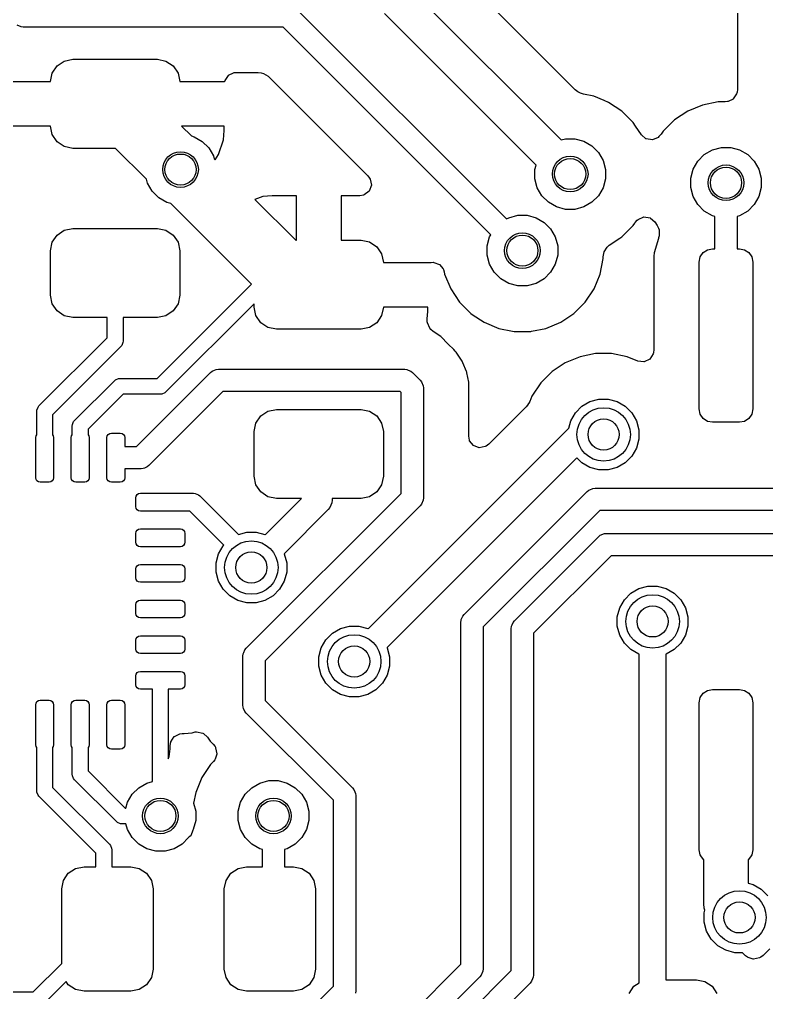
# Model space of a CAD drawing. Header units: inches. Extents: x -2.18 to 1.8, y 0.44 to 2.81.
# Drawn here: x 0.0577 to 0.3879, y 0.8469 to 1.2772 of the extents above; entities that cross this region are included whole.
import ezdxf

# ---------------------------------------------------------------- set-up
doc = ezdxf.new("R2010")
doc.units = ezdxf.units.IN
doc.header["$MEASUREMENT"] = 0
doc.layers.add('BLACK', color=250, linetype='CONTINUOUS')

msp = doc.modelspace()

# ---------------------------------------------------------------- linework, layer by layer
at = {"layer": 'BLACK', "linetype": 'CONTINUOUS'}
for p, q in [((0.30335, 1.2461), (0.25447, 1.29498)), ((0.37506, 1.29223), (0.37506, 1.24635)), ((0.23252, 1.28862), (0.29718, 1.22396)), ((0.17974, 1.28222), (0.27298, 1.18898)), ((0.28604, 1.21282), (0.21908, 1.27979)), ((0.05842, 1.27391), (0.05665, 1.27465)), ((0.05938, 1.27382), (0.05842, 1.27391)), ((0.05842, 1.27391), (0.05842, 1.27391)), ((0.17422, 1.27382), (0.05938, 1.27382)), ((0.26602, 1.18202), (0.17422, 1.27382)), ((0.07221, 1.25351), (0.07434, 1.2567)), ((0.07434, 1.2567), (0.07753, 1.25884)), ((0.07753, 1.25884), (0.0813, 1.25959)), ((0.0813, 1.25959), (0.1187, 1.25959)), ((0.1187, 1.25959), (0.12247, 1.25884)), ((0.12247, 1.25884), (0.12566, 1.2567)), ((0.12566, 1.2567), (0.12779, 1.25351)), ((0.07146, 1.24974), (0.07221, 1.25351)), ((0.12779, 1.25351), (0.12854, 1.24974)), ((0.1486, 1.25018), (0.15009, 1.25249)), ((0.15009, 1.25249), (0.15014, 1.25254)), ((0.15014, 1.25254), (0.1523, 1.25362)), ((0.1523, 1.25362), (0.1526, 1.25369)), ((0.1526, 1.25369), (0.15364, 1.2538)), ((0.15364, 1.2538), (0.1632, 1.2538)), ((0.1632, 1.2538), (0.16458, 1.2536)), ((0.16458, 1.2536), (0.16557, 1.25331)), ((0.16557, 1.25331), (0.16765, 1.25208)), ((0.05177, 1.24974), (0.07146, 1.24974)), ((0.12854, 1.24974), (0.14823, 1.24974)), ((0.14823, 1.24974), (0.14857, 1.25009)), ((0.14823, 1.24974), (0.14823, 1.24974)), ((0.14857, 1.25009), (0.1486, 1.25018)), ((0.16765, 1.25208), (0.21163, 1.2081)), ((0.30453, 1.24523), (0.30335, 1.2461)), ((0.30569, 1.24462), (0.30453, 1.24523)), ((0.307, 1.24416), (0.30569, 1.24462)), ((0.31157, 1.24325), (0.307, 1.24416)), ((0.37469, 1.24439), (0.3732, 1.24207)), ((0.37482, 1.24484), (0.37469, 1.24439)), ((0.37486, 1.24498), (0.37482, 1.24484)), ((0.37506, 1.24635), (0.37486, 1.24498)), ((0.31613, 1.24136), (0.31157, 1.24325)), ((0.31157, 1.24325), (0.31157, 1.24325)), ((0.31157, 1.24325), (0.31157, 1.24325)), ((0.31157, 1.24325), (0.31157, 1.24325)), ((0.31808, 1.24056), (0.31613, 1.24136)), ((0.31808, 1.24055), (0.31808, 1.24056)), ((0.31808, 1.24056), (0.31808, 1.24056)), ((0.32394, 1.23664), (0.31808, 1.24055)), ((0.35957, 1.23939), (0.35306, 1.2367)), ((0.36648, 1.24077), (0.35957, 1.23939)), ((0.35957, 1.23939), (0.35957, 1.23939)), ((0.36965, 1.24077), (0.36648, 1.24077)), ((0.37069, 1.24088), (0.36965, 1.24077)), ((0.37099, 1.24094), (0.37069, 1.24088)), ((0.37315, 1.24203), (0.37099, 1.24094)), ((0.3732, 1.24207), (0.37315, 1.24203)), ((0.32892, 1.23166), (0.32394, 1.23664)), ((0.35306, 1.2367), (0.3472, 1.23278)), ((0.35306, 1.2367), (0.35306, 1.2367)), ((0.35306, 1.2367), (0.35306, 1.2367)), ((0.32997, 1.2301), (0.32892, 1.23166)), ((0.32892, 1.23166), (0.32892, 1.23166)), ((0.32892, 1.23166), (0.32892, 1.23166)), ((0.3472, 1.23278), (0.34222, 1.2278)), ((0.07146, 1.23006), (0.05177, 1.23006)), ((0.07221, 1.22629), (0.07146, 1.23006)), ((0.14823, 1.23006), (0.12933, 1.23006)), ((0.12933, 1.23006), (0.13368, 1.22571)), ((0.14782, 1.22405), (0.14823, 1.22809)), ((0.14823, 1.22809), (0.14823, 1.23006)), ((0.14823, 1.22809), (0.14823, 1.22809)), ((0.33259, 1.22618), (0.32997, 1.2301)), ((0.34131, 1.22644), (0.34038, 1.22541)), ((0.34222, 1.2278), (0.34131, 1.22644)), ((0.34222, 1.2278), (0.34222, 1.2278)), ((0.34222, 1.2278), (0.34222, 1.2278)), ((0.07434, 1.2231), (0.07221, 1.22629)), ((0.07753, 1.22097), (0.07434, 1.2231)), ((0.13368, 1.22571), (0.13492, 1.22538)), ((0.13492, 1.22538), (0.13848, 1.22332)), ((0.13848, 1.22332), (0.14139, 1.22041)), ((0.14564, 1.2175), (0.14782, 1.22405)), ((0.14782, 1.22405), (0.14782, 1.22405)), ((0.29718, 1.22396), (0.29909, 1.22447)), ((0.29909, 1.22447), (0.3032, 1.22447)), ((0.3032, 1.22447), (0.30717, 1.22341)), ((0.30717, 1.22341), (0.31073, 1.22135)), ((0.33454, 1.22449), (0.33259, 1.22618)), ((0.33472, 1.2244), (0.33454, 1.22449)), ((0.33744, 1.22396), (0.33472, 1.2244)), ((0.33472, 1.2244), (0.33472, 1.2244)), ((0.33996, 1.22506), (0.33744, 1.22396)), ((0.34038, 1.22541), (0.33996, 1.22506)), ((0.0813, 1.22022), (0.07753, 1.22097)), ((0.1002, 1.22022), (0.0813, 1.22022)), ((0.11389, 1.20653), (0.1002, 1.22022)), ((0.14139, 1.22041), (0.14345, 1.21685)), ((0.31073, 1.22135), (0.31364, 1.21845)), ((0.31364, 1.21845), (0.31569, 1.21488)), ((0.36041, 1.21749), (0.36397, 1.21955)), ((0.36397, 1.21955), (0.36794, 1.22061)), ((0.36794, 1.22061), (0.37206, 1.22061)), ((0.37206, 1.22061), (0.37603, 1.21955)), ((0.37603, 1.21955), (0.37959, 1.21749)), ((0.14345, 1.21685), (0.14378, 1.21561)), ((0.14378, 1.21561), (0.14421, 1.21518)), ((0.14421, 1.21518), (0.14564, 1.2175)), ((0.14564, 1.2175), (0.14564, 1.2175)), ((0.31569, 1.21488), (0.31676, 1.21091)), ((0.35545, 1.21103), (0.35751, 1.21459)), ((0.35751, 1.21459), (0.36041, 1.21749)), ((0.37959, 1.21749), (0.38249, 1.21459)), ((0.38249, 1.21459), (0.38455, 1.21103)), ((0.28553, 1.21091), (0.28604, 1.21282)), ((0.28553, 1.2068), (0.28553, 1.21091)), ((0.31676, 1.21091), (0.31676, 1.2068)), ((0.35439, 1.20706), (0.35545, 1.21103)), ((0.38455, 1.21103), (0.38561, 1.20706)), ((0.11435, 1.2048), (0.11389, 1.20653)), ((0.21163, 1.2081), (0.21246, 1.20699)), ((0.21246, 1.20699), (0.21267, 1.2066)), ((0.21267, 1.2066), (0.21326, 1.20391)), ((0.28659, 1.20283), (0.28553, 1.2068)), ((0.31676, 1.2068), (0.31569, 1.20283)), ((0.35439, 1.20294), (0.35439, 1.20706)), ((0.38561, 1.20706), (0.38561, 1.20294)), ((0.1164, 1.20124), (0.11435, 1.2048)), ((0.11931, 1.19833), (0.1164, 1.20124)), ((0.2123, 1.20133), (0.21009, 1.19968)), ((0.21326, 1.20391), (0.2123, 1.20133)), ((0.28865, 1.19927), (0.28659, 1.20283)), ((0.31569, 1.20283), (0.31364, 1.19927)), ((0.35545, 1.19897), (0.35439, 1.20294)), ((0.38561, 1.20294), (0.38455, 1.19897)), ((0.12287, 1.19628), (0.11931, 1.19833)), ((0.16529, 1.19886), (0.16171, 1.19767)), ((0.16171, 1.19767), (0.1798, 1.17959)), ((0.16933, 1.19927), (0.16529, 1.19886)), ((0.16529, 1.19886), (0.16529, 1.19886)), ((0.18016, 1.19927), (0.16933, 1.19927)), ((0.16933, 1.19927), (0.16933, 1.19927)), ((0.16933, 1.19927), (0.16933, 1.19927)), ((0.18016, 1.17959), (0.18016, 1.19927)), ((0.2081, 1.19927), (0.19984, 1.19927)), ((0.19984, 1.19927), (0.19984, 1.17959)), ((0.20981, 1.19958), (0.2081, 1.19927)), ((0.21009, 1.19968), (0.20981, 1.19958)), ((0.21009, 1.19968), (0.21009, 1.19968)), ((0.29155, 1.19636), (0.28865, 1.19927)), ((0.29512, 1.19431), (0.29155, 1.19636)), ((0.31073, 1.19636), (0.30717, 1.19431)), ((0.31364, 1.19927), (0.31073, 1.19636)), ((0.35751, 1.19541), (0.35545, 1.19897)), ((0.38455, 1.19897), (0.38249, 1.19541)), ((0.1246, 1.19581), (0.12287, 1.19628)), ((0.16023, 1.16018), (0.1246, 1.19581)), ((0.29909, 1.19324), (0.29512, 1.19431)), ((0.3032, 1.19324), (0.29909, 1.19324)), ((0.30717, 1.19431), (0.3032, 1.19324)), ((0.36041, 1.19251), (0.35751, 1.19541)), ((0.36397, 1.19045), (0.36041, 1.19251)), ((0.37959, 1.19251), (0.37603, 1.19045)), ((0.38249, 1.19541), (0.37959, 1.19251)), ((0.27298, 1.18898), (0.27397, 1.18955)), ((0.27397, 1.18955), (0.27794, 1.19061)), ((0.27794, 1.19061), (0.28206, 1.19061)), ((0.28206, 1.19061), (0.28603, 1.18955)), ((0.28603, 1.18955), (0.28959, 1.18749)), ((0.32983, 1.18742), (0.33076, 1.18845)), ((0.33076, 1.18845), (0.33118, 1.1888)), ((0.33118, 1.1888), (0.3337, 1.1899)), ((0.3337, 1.1899), (0.33642, 1.18946)), ((0.33642, 1.18946), (0.3366, 1.18937)), ((0.3366, 1.18937), (0.33856, 1.18768)), ((0.33856, 1.18768), (0.3396, 1.18612)), ((0.36508, 1.19015), (0.36397, 1.19045)), ((0.36508, 1.17583), (0.36508, 1.19015)), ((0.37603, 1.19045), (0.37492, 1.19015)), ((0.37492, 1.19015), (0.37492, 1.17583)), ((0.07434, 1.1819), (0.07753, 1.18403)), ((0.07753, 1.18403), (0.0813, 1.18478)), ((0.0813, 1.18478), (0.1187, 1.18478)), ((0.1187, 1.18478), (0.12247, 1.18403)), ((0.12247, 1.18403), (0.12566, 1.1819)), ((0.28959, 1.18749), (0.29249, 1.18459)), ((0.29249, 1.18459), (0.29455, 1.18103)), ((0.32394, 1.18108), (0.32892, 1.18606)), ((0.32892, 1.18606), (0.32968, 1.18718)), ((0.32968, 1.18718), (0.32983, 1.18742)), ((0.3396, 1.18612), (0.3402, 1.18486)), ((0.3402, 1.18486), (0.34039, 1.18425)), ((0.34039, 1.18425), (0.34045, 1.18155)), ((0.07221, 1.17871), (0.07434, 1.1819)), ((0.12566, 1.1819), (0.12779, 1.17871)), ((0.1798, 1.17959), (0.18016, 1.17959)), ((0.19984, 1.17959), (0.2087, 1.17959)), ((0.2087, 1.17959), (0.21247, 1.17884)), ((0.26439, 1.17706), (0.26545, 1.18103)), ((0.26545, 1.18103), (0.26602, 1.18202)), ((0.29455, 1.18103), (0.29561, 1.17706)), ((0.31836, 1.17734), (0.32311, 1.18052)), ((0.32311, 1.18052), (0.32394, 1.18108)), ((0.34015, 1.18042), (0.33828, 1.17401)), ((0.34021, 1.18062), (0.34015, 1.18042)), ((0.34045, 1.18155), (0.34021, 1.18062)), ((0.07146, 1.17494), (0.07221, 1.17871)), ((0.07146, 1.15526), (0.07146, 1.17494)), ((0.12779, 1.17871), (0.12854, 1.17494)), ((0.12854, 1.17494), (0.12854, 1.15526)), ((0.21247, 1.17884), (0.21566, 1.1767)), ((0.21566, 1.1767), (0.21779, 1.17351)), ((0.26439, 1.17294), (0.26439, 1.17706)), ((0.29561, 1.17706), (0.29561, 1.17294)), ((0.3162, 1.17447), (0.3174, 1.17652)), ((0.3174, 1.17652), (0.31759, 1.17671)), ((0.31759, 1.17671), (0.31836, 1.17734)), ((0.35992, 1.1741), (0.36183, 1.17538)), ((0.36183, 1.17538), (0.36409, 1.17583)), ((0.36409, 1.17583), (0.36508, 1.17583)), ((0.37492, 1.17583), (0.37591, 1.17583)), ((0.37591, 1.17583), (0.37817, 1.17538)), ((0.37817, 1.17538), (0.38008, 1.1741)), ((0.21779, 1.17351), (0.21854, 1.16974)), ((0.26545, 1.16897), (0.26439, 1.17294)), ((0.29561, 1.17294), (0.29455, 1.16897)), ((0.31439, 1.16457), (0.31577, 1.17148)), ((0.31577, 1.1723), (0.31597, 1.17368)), ((0.31577, 1.17148), (0.31577, 1.1723)), ((0.31597, 1.17368), (0.3162, 1.17447)), ((0.33828, 1.17401), (0.33817, 1.17254)), ((0.33817, 1.17254), (0.33817, 1.1312)), ((0.33828, 1.17401), (0.33828, 1.17401)), ((0.33828, 1.17401), (0.33828, 1.17401)), ((0.35819, 1.16992), (0.35864, 1.17218)), ((0.35864, 1.17218), (0.35992, 1.1741)), ((0.38008, 1.1741), (0.38136, 1.17218)), ((0.38136, 1.17218), (0.38181, 1.16992)), ((0.21854, 1.16974), (0.23919, 1.16974)), ((0.23919, 1.16974), (0.23962, 1.16974)), ((0.23962, 1.16974), (0.24052, 1.16982)), ((0.24052, 1.16982), (0.24079, 1.16981)), ((0.24079, 1.16981), (0.24337, 1.16884)), ((0.24337, 1.16884), (0.24337, 1.16884)), ((0.24337, 1.16884), (0.24341, 1.16882)), ((0.24341, 1.16882), (0.24494, 1.1669)), ((0.24494, 1.1669), (0.24508, 1.16658)), ((0.24508, 1.16658), (0.24541, 1.16555)), ((0.26751, 1.16541), (0.26545, 1.16897)), ((0.29455, 1.16897), (0.29249, 1.16541)), ((0.35819, 1.10496), (0.35819, 1.16992)), ((0.38181, 1.16992), (0.38181, 1.10496)), ((0.24541, 1.16555), (0.24561, 1.16457)), ((0.24561, 1.16457), (0.24561, 1.16457)), ((0.24561, 1.16457), (0.2483, 1.15806)), ((0.27041, 1.16251), (0.26751, 1.16541)), ((0.27397, 1.16045), (0.27041, 1.16251)), ((0.28959, 1.16251), (0.28603, 1.16045)), ((0.29249, 1.16541), (0.28959, 1.16251)), ((0.3117, 1.15806), (0.31439, 1.16457)), ((0.11855, 1.1185), (0.16023, 1.16018)), ((0.2483, 1.15806), (0.2483, 1.15806)), ((0.2483, 1.15806), (0.2483, 1.15806)), ((0.2483, 1.15806), (0.25222, 1.1522)), ((0.27794, 1.15939), (0.27397, 1.16045)), ((0.28206, 1.15939), (0.27794, 1.15939)), ((0.28603, 1.16045), (0.28206, 1.15939)), ((0.30778, 1.1522), (0.3117, 1.15806)), ((0.07221, 1.15149), (0.07146, 1.15526)), ((0.12854, 1.15526), (0.12779, 1.15149)), ((0.07434, 1.1483), (0.07221, 1.15149)), ((0.16146, 1.15151), (0.12247, 1.11253)), ((0.12779, 1.15149), (0.12566, 1.1483)), ((0.16146, 1.15006), (0.16146, 1.15151)), ((0.16221, 1.14629), (0.16146, 1.15006)), ((0.21854, 1.15006), (0.21779, 1.14629)), ((0.23823, 1.15006), (0.21854, 1.15006)), ((0.23823, 1.14809), (0.23823, 1.15006)), ((0.25222, 1.1522), (0.2572, 1.14722)), ((0.3028, 1.14722), (0.30778, 1.1522)), ((0.07753, 1.14616), (0.07434, 1.1483)), ((0.0813, 1.14541), (0.07753, 1.14616)), ((0.0965, 1.14541), (0.0813, 1.14541)), ((0.0965, 1.13645), (0.0965, 1.14541)), ((0.1187, 1.14541), (0.1035, 1.14541)), ((0.1035, 1.14541), (0.1035, 1.135)), ((0.12247, 1.14616), (0.1187, 1.14541)), ((0.12566, 1.1483), (0.12247, 1.14616)), ((0.16434, 1.1431), (0.16221, 1.14629)), ((0.21779, 1.14629), (0.21566, 1.1431)), ((0.23789, 1.14477), (0.2379, 1.1449)), ((0.23792, 1.14352), (0.23789, 1.14477)), ((0.2379, 1.1449), (0.23823, 1.14809)), ((0.23823, 1.14809), (0.23823, 1.14809)), ((0.2572, 1.14722), (0.2572, 1.14722)), ((0.2572, 1.14722), (0.2572, 1.14722)), ((0.2572, 1.14722), (0.2578, 1.14681)), ((0.2578, 1.14681), (0.26306, 1.1433)), ((0.29694, 1.1433), (0.3028, 1.14722)), ((0.16753, 1.14097), (0.16434, 1.1431)), ((0.1713, 1.14022), (0.16753, 1.14097)), ((0.21247, 1.14097), (0.2087, 1.14022)), ((0.21566, 1.1431), (0.21247, 1.14097)), ((0.238, 1.14304), (0.23792, 1.14352)), ((0.23907, 1.14066), (0.238, 1.14304)), ((0.23952, 1.14012), (0.23907, 1.14066)), ((0.26306, 1.1433), (0.26306, 1.1433)), ((0.26306, 1.1433), (0.26306, 1.1433)), ((0.26306, 1.1433), (0.26957, 1.14061)), ((0.26957, 1.14061), (0.27567, 1.13939)), ((0.28399, 1.13933), (0.29043, 1.14061)), ((0.29043, 1.14061), (0.29694, 1.1433)), ((0.06634, 1.10629), (0.0965, 1.13645)), ((0.2087, 1.14022), (0.1713, 1.14022)), ((0.24055, 1.1392), (0.23952, 1.14012)), ((0.24391, 1.13695), (0.24055, 1.1392)), ((0.24724, 1.13362), (0.24391, 1.13695)), ((0.24391, 1.13695), (0.24391, 1.13695)), ((0.24391, 1.13695), (0.24391, 1.13695)), ((0.27567, 1.13939), (0.27567, 1.13939)), ((0.27567, 1.13939), (0.27636, 1.13926)), ((0.27636, 1.13926), (0.27645, 1.13924)), ((0.27645, 1.13924), (0.27648, 1.13923)), ((0.27648, 1.13923), (0.28352, 1.13923)), ((0.28352, 1.13923), (0.28369, 1.13923)), ((0.28369, 1.13923), (0.28399, 1.13933)), ((0.10247, 1.13253), (0.07232, 1.10237)), ((0.10291, 1.13306), (0.10247, 1.13253)), ((0.10343, 1.13432), (0.10291, 1.13306)), ((0.1035, 1.135), (0.10343, 1.13432)), ((0.24964, 1.13122), (0.24724, 1.13362)), ((0.25031, 1.13055), (0.24964, 1.13122)), ((0.25071, 1.13015), (0.25031, 1.13055)), ((0.25344, 1.12607), (0.25071, 1.13015)), ((0.30547, 1.12809), (0.29896, 1.1254)), ((0.31238, 1.12947), (0.30547, 1.12809)), ((0.30547, 1.12809), (0.30547, 1.12809)), ((0.31943, 1.12947), (0.31238, 1.12947)), ((0.31238, 1.12947), (0.31238, 1.12947)), ((0.31238, 1.12947), (0.31238, 1.12947)), ((0.32634, 1.12809), (0.31943, 1.12947)), ((0.31943, 1.12947), (0.31943, 1.12947)), ((0.31943, 1.12947), (0.31943, 1.12947)), ((0.33106, 1.12614), (0.32634, 1.12809)), ((0.32634, 1.12809), (0.32634, 1.12809)), ((0.33782, 1.1293), (0.33633, 1.12699)), ((0.33797, 1.12983), (0.33782, 1.1293)), ((0.33817, 1.1312), (0.33797, 1.12983)), ((0.25372, 1.1254), (0.25344, 1.12607)), ((0.25344, 1.12607), (0.25344, 1.12607)), ((0.25532, 1.12153), (0.25372, 1.1254)), ((0.25372, 1.1254), (0.25372, 1.1254)), ((0.29896, 1.1254), (0.2931, 1.12148)), ((0.29896, 1.1254), (0.29896, 1.1254)), ((0.29896, 1.1254), (0.29896, 1.1254)), ((0.33362, 1.12582), (0.33106, 1.12614)), ((0.33383, 1.12585), (0.33362, 1.12582)), ((0.33633, 1.12699), (0.33383, 1.12585)), ((0.33383, 1.12585), (0.33383, 1.12585)), ((0.10943, 1.08835), (0.14214, 1.12106)), ((0.14214, 1.12106), (0.14289, 1.12167)), ((0.14289, 1.12167), (0.14393, 1.1221)), ((0.14289, 1.12167), (0.14289, 1.12167)), ((0.14393, 1.1221), (0.14466, 1.12241)), ((0.14466, 1.12241), (0.14562, 1.1225)), ((0.14466, 1.12241), (0.14466, 1.12241)), ((0.14562, 1.1225), (0.22801, 1.1225)), ((0.22801, 1.1225), (0.22897, 1.12241)), ((0.22897, 1.12241), (0.22897, 1.12241)), ((0.22897, 1.12241), (0.22949, 1.12219)), ((0.22949, 1.12219), (0.23075, 1.12167)), ((0.23075, 1.12167), (0.23075, 1.12167)), ((0.23075, 1.12167), (0.23149, 1.12106)), ((0.23149, 1.12106), (0.23482, 1.11773)), ((0.25538, 1.12124), (0.25532, 1.12153)), ((0.25543, 1.12097), (0.25538, 1.12124)), ((0.25626, 1.11683), (0.25543, 1.12097)), ((0.25543, 1.12097), (0.25543, 1.12097)), ((0.2931, 1.12148), (0.28812, 1.1165)), ((0.08209, 1.0999), (0.09966, 1.11747)), ((0.09966, 1.11747), (0.10019, 1.11791)), ((0.10019, 1.11791), (0.10146, 1.11843)), ((0.10146, 1.11843), (0.10214, 1.1185)), ((0.10214, 1.1185), (0.11855, 1.1185)), ((0.23482, 1.11773), (0.23543, 1.11699)), ((0.23543, 1.11699), (0.23543, 1.11699)), ((0.23543, 1.11699), (0.23617, 1.11521)), ((0.23617, 1.11521), (0.23626, 1.11425)), ((0.25628, 1.11674), (0.25626, 1.11683)), ((0.25628, 1.11671), (0.25628, 1.11674)), ((0.25628, 1.09293), (0.25628, 1.11671)), ((0.28812, 1.1165), (0.28421, 1.11064)), ((0.10359, 1.1115), (0.08807, 1.09598)), ((0.12, 1.1115), (0.10359, 1.1115)), ((0.14766, 1.11266), (0.11495, 1.07995)), ((0.12068, 1.11157), (0.12, 1.1115)), ((0.12194, 1.11209), (0.12068, 1.11157)), ((0.12247, 1.11253), (0.12194, 1.11209)), ((0.22597, 1.11266), (0.14766, 1.11266)), ((0.22642, 1.11221), (0.22597, 1.11266)), ((0.22642, 1.06764), (0.22642, 1.11221)), ((0.23626, 1.11425), (0.23626, 1.06561)), ((0.28421, 1.11064), (0.28368, 1.10938)), ((0.28421, 1.11064), (0.28421, 1.11064)), ((0.28421, 1.11064), (0.28421, 1.11064)), ((0.06591, 1.10576), (0.06634, 1.10629)), ((0.28167, 1.10598), (0.26511, 1.08941)), ((0.28228, 1.10671), (0.28167, 1.10598)), ((0.28273, 1.10738), (0.28228, 1.10671)), ((0.2828, 1.1075), (0.28273, 1.10738)), ((0.28326, 1.10834), (0.2828, 1.1075)), ((0.28368, 1.10938), (0.28326, 1.10834)), ((0.30341, 1.10329), (0.30632, 1.10619)), ((0.30632, 1.10619), (0.30988, 1.10825)), ((0.30988, 1.10825), (0.31385, 1.10931)), ((0.31385, 1.10931), (0.31796, 1.10931)), ((0.31796, 1.10931), (0.32193, 1.10825)), ((0.32193, 1.10825), (0.32549, 1.10619)), ((0.32549, 1.10619), (0.3284, 1.10329)), ((0.06532, 1.10382), (0.06539, 1.1045)), ((0.06532, 1.09347), (0.06532, 1.10382)), ((0.06539, 1.1045), (0.06591, 1.10576)), ((0.07232, 1.10237), (0.07232, 1.09347)), ((0.16221, 1.09871), (0.16434, 1.1019)), ((0.16434, 1.1019), (0.16753, 1.10403)), ((0.16753, 1.10403), (0.1713, 1.10478)), ((0.1713, 1.10478), (0.2087, 1.10478)), ((0.2087, 1.10478), (0.21247, 1.10403)), ((0.21247, 1.10403), (0.21566, 1.1019)), ((0.21566, 1.1019), (0.21779, 1.09871)), ((0.30136, 1.09973), (0.30341, 1.10329)), ((0.3284, 1.10329), (0.33045, 1.09973)), ((0.35864, 1.1027), (0.35819, 1.10496)), ((0.35992, 1.10078), (0.35864, 1.1027)), ((0.38136, 1.1027), (0.38008, 1.10078)), ((0.38181, 1.10496), (0.38136, 1.1027)), ((0.08107, 1.09743), (0.08113, 1.09811)), ((0.08107, 1.09347), (0.08107, 1.09743)), ((0.08113, 1.09811), (0.08166, 1.09937)), ((0.08166, 1.09937), (0.08209, 1.0999)), ((0.16146, 1.09494), (0.16221, 1.09871)), ((0.21779, 1.09871), (0.21854, 1.09494)), ((0.30048, 1.09647), (0.30136, 1.09973)), ((0.33045, 1.09973), (0.33152, 1.09576)), ((0.36183, 1.0995), (0.35992, 1.10078)), ((0.36409, 1.09906), (0.36183, 1.0995)), ((0.37591, 1.09906), (0.36409, 1.09906)), ((0.37817, 1.0995), (0.37591, 1.09906)), ((0.38008, 1.10078), (0.37817, 1.0995)), ((0.06488, 1.09228), (0.06503, 1.09304)), ((0.06503, 1.09304), (0.06532, 1.09347)), ((0.07232, 1.09347), (0.07261, 1.09304)), ((0.07261, 1.09304), (0.07276, 1.09228)), ((0.08063, 1.09228), (0.08078, 1.09304)), ((0.08078, 1.09304), (0.08107, 1.09347)), ((0.08807, 1.09598), (0.08807, 1.09347)), ((0.08807, 1.09347), (0.08835, 1.09304)), ((0.08835, 1.09304), (0.0885, 1.09228)), ((0.09638, 1.09228), (0.09653, 1.09304)), ((0.09653, 1.09304), (0.09695, 1.09368)), ((0.09695, 1.09368), (0.09759, 1.0941)), ((0.09759, 1.0941), (0.09835, 1.09425)), ((0.09835, 1.09425), (0.10228, 1.09425)), ((0.10228, 1.09425), (0.10304, 1.0941)), ((0.10304, 1.0941), (0.10368, 1.09368)), ((0.10368, 1.09368), (0.1041, 1.09304)), ((0.1041, 1.09304), (0.10425, 1.09228)), ((0.16146, 1.07526), (0.16146, 1.09494)), ((0.2118, 1.00779), (0.30048, 1.09647)), ((0.21854, 1.09494), (0.21854, 1.07526)), ((0.33152, 1.09576), (0.33152, 1.09165)), ((0.06488, 1.07457), (0.06488, 1.09228)), ((0.07276, 1.09228), (0.07276, 1.07457)), ((0.08063, 1.07457), (0.08063, 1.09228)), ((0.0885, 1.09228), (0.0885, 1.07457)), ((0.09638, 1.07457), (0.09638, 1.09228)), ((0.10425, 1.09228), (0.10425, 1.08835)), ((0.25659, 1.09123), (0.25628, 1.09293)), ((0.25669, 1.09094), (0.25659, 1.09123)), ((0.25834, 1.08874), (0.25669, 1.09094)), ((0.25669, 1.09094), (0.25669, 1.09094)), ((0.26092, 1.08778), (0.25834, 1.08874)), ((0.26511, 1.08941), (0.264, 1.08858)), ((0.33152, 1.09165), (0.33045, 1.08767)), ((0.10425, 1.08835), (0.10943, 1.08835)), ((0.26361, 1.08837), (0.26092, 1.08778)), ((0.264, 1.08858), (0.26361, 1.08837)), ((0.33045, 1.08767), (0.3284, 1.08411)), ((0.30412, 1.08341), (0.22016, 0.99944)), ((0.30632, 1.08121), (0.30412, 1.08341)), ((0.30988, 1.07915), (0.30632, 1.08121)), ((0.32549, 1.08121), (0.32193, 1.07915)), ((0.3284, 1.08411), (0.32549, 1.08121)), ((0.11147, 1.0785), (0.10425, 1.0785)), ((0.10425, 1.0785), (0.10425, 1.07457)), ((0.11243, 1.0786), (0.11147, 1.0785)), ((0.11295, 1.07881), (0.11243, 1.0786)), ((0.11243, 1.0786), (0.11243, 1.0786)), ((0.1142, 1.07933), (0.11295, 1.07881)), ((0.11495, 1.07995), (0.1142, 1.07933)), ((0.1142, 1.07933), (0.1142, 1.07933)), ((0.31385, 1.07809), (0.30988, 1.07915)), ((0.31796, 1.07809), (0.31385, 1.07809)), ((0.32193, 1.07915), (0.31796, 1.07809)), ((0.06503, 1.07381), (0.06488, 1.07457)), ((0.06546, 1.07317), (0.06503, 1.07381)), ((0.0661, 1.07275), (0.06546, 1.07317)), ((0.06685, 1.0726), (0.0661, 1.07275)), ((0.07079, 1.0726), (0.06685, 1.0726)), ((0.07154, 1.07275), (0.07079, 1.0726)), ((0.07218, 1.07317), (0.07154, 1.07275)), ((0.07261, 1.07381), (0.07218, 1.07317)), ((0.07276, 1.07457), (0.07261, 1.07381)), ((0.08078, 1.07381), (0.08063, 1.07457)), ((0.08121, 1.07317), (0.08078, 1.07381)), ((0.08185, 1.07275), (0.08121, 1.07317)), ((0.0826, 1.0726), (0.08185, 1.07275)), ((0.08654, 1.0726), (0.0826, 1.0726)), ((0.08729, 1.07275), (0.08654, 1.0726)), ((0.08793, 1.07317), (0.08729, 1.07275)), ((0.08835, 1.07381), (0.08793, 1.07317)), ((0.0885, 1.07457), (0.08835, 1.07381)), ((0.09653, 1.07381), (0.09638, 1.07457)), ((0.09695, 1.07317), (0.09653, 1.07381)), ((0.09759, 1.07275), (0.09695, 1.07317)), ((0.09835, 1.0726), (0.09759, 1.07275)), ((0.10228, 1.0726), (0.09835, 1.0726)), ((0.10304, 1.07275), (0.10228, 1.0726)), ((0.10368, 1.07317), (0.10304, 1.07275)), ((0.1041, 1.07381), (0.10368, 1.07317)), ((0.10425, 1.07457), (0.1041, 1.07381)), ((0.16221, 1.07149), (0.16146, 1.07526)), ((0.21854, 1.07526), (0.21779, 1.07149)), ((0.10975, 1.0671), (0.11039, 1.06753)), ((0.11039, 1.06753), (0.11114, 1.06768)), ((0.11114, 1.06768), (0.12886, 1.06768)), ((0.12886, 1.06768), (0.13462, 1.06768)), ((0.13462, 1.06768), (0.13539, 1.0676)), ((0.13539, 1.0676), (0.13681, 1.06701)), ((0.1579, 0.99913), (0.22642, 1.06764)), ((0.16434, 1.0683), (0.16221, 1.07149)), ((0.16753, 1.06616), (0.16434, 1.0683)), ((0.21566, 1.0683), (0.21247, 1.06616)), ((0.21779, 1.07149), (0.21566, 1.0683)), ((0.25424, 1.01407), (0.30865, 1.06848)), ((0.30865, 1.06848), (0.30939, 1.06909)), ((0.30939, 1.06909), (0.31077, 1.06966)), ((0.30939, 1.06909), (0.30939, 1.06909)), ((0.31077, 1.06966), (0.31117, 1.06983)), ((0.31117, 1.06983), (0.31213, 1.06992)), ((0.31117, 1.06983), (0.31117, 1.06983)), ((0.31213, 1.06992), (0.54296, 1.06992)), ((0.10917, 1.06571), (0.10932, 1.06646)), ((0.10917, 1.06177), (0.10917, 1.06571)), ((0.10932, 1.06646), (0.10975, 1.0671)), ((0.13681, 1.06701), (0.1374, 1.06652)), ((0.1374, 1.06652), (0.15446, 1.04946)), ((0.16634, 1.04932), (0.18243, 1.06541)), ((0.1713, 1.06541), (0.16753, 1.06616)), ((0.18243, 1.06541), (0.1713, 1.06541)), ((0.19579, 1.06348), (0.19491, 1.06135)), ((0.19591, 1.06463), (0.19579, 1.06348)), ((0.2087, 1.06541), (0.19591, 1.06541)), ((0.19591, 1.06541), (0.19591, 1.06463)), ((0.21247, 1.06616), (0.2087, 1.06541)), ((0.23617, 1.06465), (0.23543, 1.06287)), ((0.23626, 1.06561), (0.23617, 1.06465)), ((0.23617, 1.06465), (0.23617, 1.06465)), ((0.10932, 1.06102), (0.10917, 1.06177)), ((0.10975, 1.06038), (0.10932, 1.06102)), ((0.11039, 1.05995), (0.10975, 1.06038)), ((0.11114, 1.0598), (0.11039, 1.05995)), ((0.12, 1.0598), (0.11114, 1.0598)), ((0.13299, 1.0598), (0.12, 1.0598)), ((0.14804, 1.04475), (0.13299, 1.0598)), ((0.23482, 1.06213), (0.1663, 0.99361)), ((0.19418, 1.06046), (0.17469, 1.04097)), ((0.19491, 1.06135), (0.19418, 1.06046)), ((0.23543, 1.06287), (0.23482, 1.06213)), ((0.31416, 1.06008), (0.26264, 1.00855)), ((0.545, 1.06008), (0.31416, 1.06008)), ((0.10917, 1.04996), (0.10932, 1.05071)), ((0.10932, 1.05071), (0.10975, 1.05135)), ((0.10975, 1.05135), (0.11039, 1.05178)), ((0.11039, 1.05178), (0.11114, 1.05193)), ((0.11114, 1.05193), (0.12886, 1.05193)), ((0.12886, 1.05193), (0.12961, 1.05178)), ((0.12961, 1.05178), (0.13025, 1.05135)), ((0.13025, 1.05135), (0.13068, 1.05071)), ((0.13068, 1.05071), (0.13083, 1.04996)), ((0.15446, 1.04946), (0.15815, 1.05045)), ((0.15815, 1.05045), (0.16226, 1.05045)), ((0.16226, 1.05045), (0.16623, 1.04939)), ((0.10917, 1.04602), (0.10917, 1.04996)), ((0.10932, 1.04527), (0.10917, 1.04602)), ((0.13083, 1.04602), (0.13068, 1.04527)), ((0.13083, 1.04996), (0.13083, 1.04602)), ((0.16623, 1.04939), (0.16634, 1.04932)), ((0.27652, 1.0113), (0.3137, 1.04848)), ((0.3137, 1.04848), (0.31445, 1.04909)), ((0.31445, 1.04909), (0.31622, 1.04983)), ((0.31622, 1.04983), (0.31718, 1.04992)), ((0.31718, 1.04992), (0.57796, 1.04992)), ((0.10975, 1.04463), (0.10932, 1.04527)), ((0.11039, 1.0442), (0.10975, 1.04463)), ((0.11114, 1.04406), (0.11039, 1.0442)), ((0.12886, 1.04406), (0.11114, 1.04406)), ((0.12961, 1.0442), (0.12886, 1.04406)), ((0.13025, 1.04463), (0.12961, 1.0442)), ((0.13068, 1.04527), (0.13025, 1.04463)), ((0.14565, 1.04086), (0.14771, 1.04442)), ((0.14771, 1.04442), (0.14804, 1.04475)), ((0.14459, 1.03689), (0.14565, 1.04086)), ((0.17469, 1.04097), (0.17475, 1.04086)), ((0.17475, 1.04086), (0.17582, 1.03689)), ((0.31922, 1.04008), (0.28492, 1.00578)), ((0.58, 1.04008), (0.31922, 1.04008)), ((0.10917, 1.03421), (0.10932, 1.03497)), ((0.10917, 1.03028), (0.10917, 1.03421)), ((0.10932, 1.03497), (0.10975, 1.0356)), ((0.10975, 1.0356), (0.11039, 1.03603)), ((0.11039, 1.03603), (0.11114, 1.03618)), ((0.11114, 1.03618), (0.12886, 1.03618)), ((0.12886, 1.03618), (0.12961, 1.03603)), ((0.12961, 1.03603), (0.13025, 1.0356)), ((0.13025, 1.0356), (0.13068, 1.03497)), ((0.13068, 1.03497), (0.13083, 1.03421)), ((0.13083, 1.03421), (0.13083, 1.03028)), ((0.14459, 1.03278), (0.14459, 1.03689)), ((0.14565, 1.02881), (0.14459, 1.03278)), ((0.17582, 1.03278), (0.17475, 1.02881)), ((0.17582, 1.03689), (0.17582, 1.03278)), ((0.10932, 1.02952), (0.10917, 1.03028)), ((0.10975, 1.02888), (0.10932, 1.02952)), ((0.11039, 1.02846), (0.10975, 1.02888)), ((0.13025, 1.02888), (0.12961, 1.02846)), ((0.13068, 1.02952), (0.13025, 1.02888)), ((0.13083, 1.03028), (0.13068, 1.02952)), ((0.14771, 1.02525), (0.14565, 1.02881)), ((0.17475, 1.02881), (0.1727, 1.02525)), ((0.11114, 1.02831), (0.11039, 1.02846)), ((0.12886, 1.02831), (0.11114, 1.02831)), ((0.12961, 1.02846), (0.12886, 1.02831)), ((0.15062, 1.02234), (0.14771, 1.02525)), ((0.1727, 1.02525), (0.16979, 1.02234)), ((0.32797, 1.02352), (0.33153, 1.02557)), ((0.33153, 1.02557), (0.3355, 1.02664)), ((0.3355, 1.02664), (0.33961, 1.02664)), ((0.33961, 1.02664), (0.34359, 1.02557)), ((0.34359, 1.02557), (0.34715, 1.02352)), ((0.10932, 1.01922), (0.10975, 1.01986)), ((0.10975, 1.01986), (0.11039, 1.02028)), ((0.11039, 1.02028), (0.11114, 1.02043)), ((0.11114, 1.02043), (0.12886, 1.02043)), ((0.12886, 1.02043), (0.12961, 1.02028)), ((0.12961, 1.02028), (0.13025, 1.01986)), ((0.13025, 1.01986), (0.13068, 1.01922)), ((0.15418, 1.02029), (0.15062, 1.02234)), ((0.15815, 1.01922), (0.15418, 1.02029)), ((0.16623, 1.02029), (0.16226, 1.01922)), ((0.16979, 1.02234), (0.16623, 1.02029)), ((0.32301, 1.01705), (0.32507, 1.02061)), ((0.32507, 1.02061), (0.32797, 1.02352)), ((0.34715, 1.02352), (0.35005, 1.02061)), ((0.35005, 1.02061), (0.35211, 1.01705)), ((0.10917, 1.01846), (0.10932, 1.01922)), ((0.10917, 1.01453), (0.10917, 1.01846)), ((0.13068, 1.01922), (0.13083, 1.01846)), ((0.13083, 1.01846), (0.13083, 1.01453)), ((0.16226, 1.01922), (0.15815, 1.01922)), ((0.32195, 1.01308), (0.32301, 1.01705)), ((0.35211, 1.01705), (0.35317, 1.01308)), ((0.10932, 1.01377), (0.10917, 1.01453)), ((0.10975, 1.01314), (0.10932, 1.01377)), ((0.11039, 1.01271), (0.10975, 1.01314)), ((0.11114, 1.01256), (0.11039, 1.01271)), ((0.12886, 1.01256), (0.11114, 1.01256)), ((0.12961, 1.01271), (0.12886, 1.01256)), ((0.13025, 1.01314), (0.12961, 1.01271)), ((0.13068, 1.01377), (0.13025, 1.01314)), ((0.13083, 1.01453), (0.13068, 1.01377)), ((0.2528, 1.01059), (0.25289, 1.01155)), ((0.25289, 1.01155), (0.25299, 1.0118)), ((0.25299, 1.0118), (0.25314, 1.01215)), ((0.25314, 1.01215), (0.25362, 1.01332)), ((0.25362, 1.01332), (0.25424, 1.01407)), ((0.25362, 1.01332), (0.25362, 1.01332)), ((0.27591, 1.01055), (0.27652, 1.0113)), ((0.32195, 1.00897), (0.32195, 1.01308)), ((0.35317, 1.01308), (0.35317, 1.00897)), ((0.19608, 1.0058), (0.19964, 1.00786)), ((0.19964, 1.00786), (0.20361, 1.00892)), ((0.20361, 1.00892), (0.20772, 1.00892)), ((0.20772, 1.00892), (0.2117, 1.00786)), ((0.2117, 1.00786), (0.2118, 1.00779)), ((0.2528, 0.8594), (0.2528, 1.01059)), ((0.26264, 1.00855), (0.26264, 0.85737)), ((0.27508, 1.00782), (0.27517, 1.00878)), ((0.27508, 0.85663), (0.27508, 1.00782)), ((0.27517, 1.00878), (0.27524, 1.00893)), ((0.27524, 1.00893), (0.27548, 1.00953)), ((0.27548, 1.00953), (0.27591, 1.01055)), ((0.27591, 1.01055), (0.27591, 1.01055)), ((0.32301, 1.005), (0.32195, 1.00897)), ((0.35317, 1.00897), (0.35211, 1.005)), ((0.10917, 1.00272), (0.10932, 1.00347)), ((0.10917, 0.99878), (0.10917, 1.00272)), ((0.10932, 1.00347), (0.10975, 1.00411)), ((0.10975, 1.00411), (0.11039, 1.00454)), ((0.11039, 1.00454), (0.11114, 1.00469)), ((0.11114, 1.00469), (0.12886, 1.00469)), ((0.12886, 1.00469), (0.12961, 1.00454)), ((0.12961, 1.00454), (0.13025, 1.00411)), ((0.13025, 1.00411), (0.13068, 1.00347)), ((0.13068, 1.00347), (0.13083, 1.00272)), ((0.13083, 1.00272), (0.13083, 0.99878)), ((0.19112, 0.99933), (0.19318, 1.00289)), ((0.19318, 1.00289), (0.19608, 1.0058)), ((0.28492, 1.00578), (0.28492, 0.85459)), ((0.32507, 1.00144), (0.32301, 1.005)), ((0.35211, 1.005), (0.35005, 1.00144)), ((0.10932, 0.99803), (0.10917, 0.99878)), ((0.13083, 0.99878), (0.13068, 0.99803)), ((0.15683, 0.99727), (0.15729, 0.99838)), ((0.15729, 0.99838), (0.1579, 0.99913)), ((0.15729, 0.99838), (0.15729, 0.99838)), ((0.19006, 0.99536), (0.19112, 0.99933)), ((0.22016, 0.99944), (0.22022, 0.99933)), ((0.22022, 0.99933), (0.22128, 0.99536)), ((0.32797, 0.99853), (0.32507, 1.00144)), ((0.33153, 0.99647), (0.32797, 0.99853)), ((0.34715, 0.99853), (0.34359, 0.99647)), ((0.35005, 1.00144), (0.34715, 0.99853)), ((0.10975, 0.99739), (0.10932, 0.99803)), ((0.11039, 0.99696), (0.10975, 0.99739)), ((0.11114, 0.99681), (0.11039, 0.99696)), ((0.12886, 0.99681), (0.11114, 0.99681)), ((0.12961, 0.99696), (0.12886, 0.99681)), ((0.13025, 0.99739), (0.12961, 0.99696)), ((0.13068, 0.99803), (0.13025, 0.99739)), ((0.15646, 0.99565), (0.15655, 0.99661)), ((0.15646, 0.97399), (0.15646, 0.99565)), ((0.15655, 0.99661), (0.15683, 0.99727)), ((0.15655, 0.99661), (0.15655, 0.99661)), ((0.19006, 0.99125), (0.19006, 0.99536)), ((0.22128, 0.99536), (0.22128, 0.99125)), ((0.33165, 0.99644), (0.33153, 0.99647)), ((0.33165, 0.85126), (0.33165, 0.99644)), ((0.34359, 0.99647), (0.34346, 0.99644)), ((0.34346, 0.99644), (0.34346, 0.85256)), ((0.1663, 0.99361), (0.1663, 0.97603)), ((0.19112, 0.98728), (0.19006, 0.99125)), ((0.22128, 0.99125), (0.22022, 0.98728)), ((0.10917, 0.98697), (0.10932, 0.98772)), ((0.10917, 0.98303), (0.10917, 0.98697)), ((0.10932, 0.98772), (0.10975, 0.98836)), ((0.10975, 0.98836), (0.11039, 0.98879)), ((0.11039, 0.98879), (0.11114, 0.98894)), ((0.11114, 0.98894), (0.12886, 0.98894)), ((0.12886, 0.98894), (0.12961, 0.98879)), ((0.12961, 0.98879), (0.13025, 0.98836)), ((0.13025, 0.98836), (0.13068, 0.98772)), ((0.13068, 0.98772), (0.13083, 0.98697)), ((0.13083, 0.98697), (0.13083, 0.98303)), ((0.19318, 0.98372), (0.19112, 0.98728)), ((0.22022, 0.98728), (0.21816, 0.98372)), ((0.10932, 0.98228), (0.10917, 0.98303)), ((0.10975, 0.98164), (0.10932, 0.98228)), ((0.11039, 0.98121), (0.10975, 0.98164)), ((0.11114, 0.98106), (0.11039, 0.98121)), ((0.12961, 0.98121), (0.12886, 0.98106)), ((0.13025, 0.98164), (0.12961, 0.98121)), ((0.13068, 0.98228), (0.13025, 0.98164)), ((0.13083, 0.98303), (0.13068, 0.98228)), ((0.19608, 0.98081), (0.19318, 0.98372)), ((0.21816, 0.98372), (0.21526, 0.98081)), ((0.1165, 0.98106), (0.11114, 0.98106)), ((0.1165, 0.94023), (0.1165, 0.98106)), ((0.12886, 0.98106), (0.1235, 0.98106)), ((0.1235, 0.98106), (0.1235, 0.95032)), ((0.19964, 0.97876), (0.19608, 0.98081)), ((0.20361, 0.97769), (0.19964, 0.97876)), ((0.20772, 0.97769), (0.20361, 0.97769)), ((0.2117, 0.97876), (0.20772, 0.97769)), ((0.21526, 0.98081), (0.2117, 0.97876)), ((0.35819, 0.97504), (0.35864, 0.9773)), ((0.35864, 0.9773), (0.35992, 0.97922)), ((0.35992, 0.97922), (0.36183, 0.9805)), ((0.36183, 0.9805), (0.36409, 0.98094)), ((0.36409, 0.98094), (0.37591, 0.98094)), ((0.37591, 0.98094), (0.37817, 0.9805)), ((0.37817, 0.9805), (0.38008, 0.97922)), ((0.38008, 0.97922), (0.38136, 0.9773)), ((0.38136, 0.9773), (0.38181, 0.97504)), ((0.06488, 0.97417), (0.06503, 0.97493)), ((0.06488, 0.95646), (0.06488, 0.97417)), ((0.06503, 0.97493), (0.06546, 0.97557)), ((0.06546, 0.97557), (0.0661, 0.97599)), ((0.0661, 0.97599), (0.06685, 0.97614)), ((0.06685, 0.97614), (0.07079, 0.97614)), ((0.07079, 0.97614), (0.07154, 0.97599)), ((0.07154, 0.97599), (0.07218, 0.97557)), ((0.07218, 0.97557), (0.07261, 0.97493)), ((0.07261, 0.97493), (0.07276, 0.97417)), ((0.07276, 0.97417), (0.07276, 0.95646)), ((0.08063, 0.97417), (0.08078, 0.97493)), ((0.08063, 0.95646), (0.08063, 0.97417)), ((0.08078, 0.97493), (0.08121, 0.97557)), ((0.08121, 0.97557), (0.08185, 0.97599)), ((0.08185, 0.97599), (0.0826, 0.97614)), ((0.0826, 0.97614), (0.08654, 0.97614)), ((0.08654, 0.97614), (0.08729, 0.97599)), ((0.08729, 0.97599), (0.08793, 0.97557)), ((0.08793, 0.97557), (0.08835, 0.97493)), ((0.08835, 0.97493), (0.0885, 0.97417)), ((0.0885, 0.97417), (0.0885, 0.95646)), ((0.09638, 0.97417), (0.09653, 0.97493)), ((0.09638, 0.95646), (0.09638, 0.97417)), ((0.09653, 0.97493), (0.09695, 0.97557)), ((0.09695, 0.97557), (0.09759, 0.97599)), ((0.09759, 0.97599), (0.09835, 0.97614)), ((0.09835, 0.97614), (0.10228, 0.97614)), ((0.10228, 0.97614), (0.10304, 0.97599)), ((0.10304, 0.97599), (0.10368, 0.97557)), ((0.10368, 0.97557), (0.1041, 0.97493)), ((0.1041, 0.97493), (0.10425, 0.97417)), ((0.10425, 0.97417), (0.10425, 0.95646)), ((0.15655, 0.97303), (0.15646, 0.97399)), ((0.15675, 0.97256), (0.15655, 0.97303)), ((0.15655, 0.97303), (0.15655, 0.97303)), ((0.15729, 0.97125), (0.15675, 0.97256)), ((0.1663, 0.97603), (0.20488, 0.93745)), ((0.35819, 0.91008), (0.35819, 0.97504)), ((0.38181, 0.97504), (0.38181, 0.91008)), ((0.1579, 0.97051), (0.15729, 0.97125)), ((0.15729, 0.97125), (0.15729, 0.97125)), ((0.19648, 0.93193), (0.1579, 0.97051)), ((0.12464, 0.95776), (0.12613, 0.96007)), ((0.12613, 0.96007), (0.12618, 0.96012)), ((0.12618, 0.96012), (0.12834, 0.9612)), ((0.12834, 0.9612), (0.12864, 0.96127)), ((0.12864, 0.96127), (0.12968, 0.96138)), ((0.12968, 0.96138), (0.13055, 0.96138)), ((0.13055, 0.96138), (0.13403, 0.9618)), ((0.13055, 0.96138), (0.13055, 0.96138)), ((0.13403, 0.9618), (0.13407, 0.96181)), ((0.13407, 0.96181), (0.13542, 0.96213)), ((0.13542, 0.96213), (0.13603, 0.96219)), ((0.13603, 0.96219), (0.13873, 0.96165)), ((0.13873, 0.96165), (0.139, 0.96151)), ((0.139, 0.96151), (0.1408, 0.95989)), ((0.1408, 0.95989), (0.14201, 0.95809)), ((0.06503, 0.9557), (0.06488, 0.95646)), ((0.06532, 0.95527), (0.06503, 0.9557)), ((0.07261, 0.9557), (0.07232, 0.95527)), ((0.07276, 0.95646), (0.07261, 0.9557)), ((0.08078, 0.9557), (0.08063, 0.95646)), ((0.08107, 0.95527), (0.08078, 0.9557)), ((0.08835, 0.9557), (0.08807, 0.95527)), ((0.0885, 0.95646), (0.08835, 0.9557)), ((0.09653, 0.9557), (0.09638, 0.95646)), ((0.09695, 0.95506), (0.09653, 0.9557)), ((0.1041, 0.9557), (0.10368, 0.95506)), ((0.10425, 0.95646), (0.1041, 0.9557)), ((0.12427, 0.95579), (0.12447, 0.95717)), ((0.12427, 0.95474), (0.12427, 0.95579)), ((0.12447, 0.95717), (0.12458, 0.95755)), ((0.12458, 0.95755), (0.12464, 0.95776)), ((0.14201, 0.95809), (0.14201, 0.95809)), ((0.14201, 0.95809), (0.14286, 0.95724)), ((0.14286, 0.95724), (0.14331, 0.95679)), ((0.14331, 0.95679), (0.14414, 0.95567)), ((0.14414, 0.95567), (0.14431, 0.95537)), ((0.14431, 0.95537), (0.14443, 0.95513)), ((0.06532, 0.93618), (0.06532, 0.95527)), ((0.07232, 0.95527), (0.07232, 0.93763)), ((0.08107, 0.94348), (0.08107, 0.95527)), ((0.08807, 0.95527), (0.08807, 0.94493)), ((0.09759, 0.95464), (0.09695, 0.95506)), ((0.09835, 0.95449), (0.09759, 0.95464)), ((0.10228, 0.95449), (0.09835, 0.95449)), ((0.10304, 0.95464), (0.10228, 0.95449)), ((0.10368, 0.95506), (0.10304, 0.95464)), ((0.1235, 0.95032), (0.12385, 0.9512)), ((0.12385, 0.9512), (0.12427, 0.95474)), ((0.14501, 0.95238), (0.14425, 0.95009)), ((0.14443, 0.95513), (0.14502, 0.95245)), ((0.14502, 0.95245), (0.14501, 0.95238)), ((0.14222, 0.9478), (0.1383, 0.94194)), ((0.14343, 0.94902), (0.14222, 0.9478)), ((0.14222, 0.9478), (0.14222, 0.9478)), ((0.14222, 0.9478), (0.14222, 0.9478)), ((0.14409, 0.94983), (0.14343, 0.94902)), ((0.14425, 0.95009), (0.14409, 0.94983)), ((0.08113, 0.9428), (0.08107, 0.94348)), ((0.08166, 0.94153), (0.08113, 0.9428)), ((0.08807, 0.94493), (0.10449, 0.9285)), ((0.08209, 0.941), (0.08166, 0.94153)), ((0.10057, 0.92253), (0.08209, 0.941)), ((0.11041, 0.93749), (0.11397, 0.93955)), ((0.11397, 0.93955), (0.1165, 0.94023)), ((0.1383, 0.94194), (0.13561, 0.93543)), ((0.1383, 0.94194), (0.1383, 0.94194)), ((0.1383, 0.94194), (0.1383, 0.94194)), ((0.16041, 0.93749), (0.16397, 0.93955)), ((0.16397, 0.93955), (0.16794, 0.94061)), ((0.16794, 0.94061), (0.17206, 0.94061)), ((0.17206, 0.94061), (0.17603, 0.93955)), ((0.17603, 0.93955), (0.17959, 0.93749)), ((0.06539, 0.9355), (0.06532, 0.93618)), ((0.06591, 0.93424), (0.06539, 0.9355)), ((0.06634, 0.93371), (0.06591, 0.93424)), ((0.07232, 0.93763), (0.09747, 0.91247)), ((0.10545, 0.93103), (0.10751, 0.93459)), ((0.10751, 0.93459), (0.11041, 0.93749)), ((0.13561, 0.93543), (0.13465, 0.93064)), ((0.13561, 0.93543), (0.13561, 0.93543)), ((0.15545, 0.93103), (0.15751, 0.93459)), ((0.15751, 0.93459), (0.16041, 0.93749)), ((0.17959, 0.93749), (0.18249, 0.93459)), ((0.18249, 0.93459), (0.18455, 0.93103)), ((0.20488, 0.93745), (0.20549, 0.9367)), ((0.20549, 0.9367), (0.20549, 0.9367)), ((0.20549, 0.9367), (0.20592, 0.93566)), ((0.20592, 0.93566), (0.20621, 0.93497)), ((0.20621, 0.93497), (0.20622, 0.93493)), ((0.20622, 0.93493), (0.20632, 0.93397)), ((0.20632, 0.93397), (0.20632, 0.84763)), ((0.0915, 0.90855), (0.06634, 0.93371)), ((0.10477, 0.9285), (0.10545, 0.93103)), ((0.13465, 0.93064), (0.13561, 0.92706)), ((0.15439, 0.92706), (0.15545, 0.93103)), ((0.18455, 0.93103), (0.18561, 0.92706)), ((0.19648, 0.84967), (0.19648, 0.93193)), ((0.10449, 0.9285), (0.10477, 0.9285)), ((0.13561, 0.92706), (0.13561, 0.92294)), ((0.15439, 0.92294), (0.15439, 0.92706)), ((0.18561, 0.92706), (0.18561, 0.92294)), ((0.1011, 0.92209), (0.10057, 0.92253)), ((0.10236, 0.92157), (0.1011, 0.92209)), ((0.10304, 0.9215), (0.10236, 0.92157)), ((0.10477, 0.9215), (0.10304, 0.9215)), ((0.10545, 0.91897), (0.10477, 0.9215)), ((0.13561, 0.92294), (0.13455, 0.91897)), ((0.15545, 0.91897), (0.15439, 0.92294)), ((0.18561, 0.92294), (0.18455, 0.91897)), ((0.10751, 0.91541), (0.10545, 0.91897)), ((0.13435, 0.91864), (0.13342, 0.91627)), ((0.13455, 0.91897), (0.13435, 0.91864)), ((0.15751, 0.91541), (0.15545, 0.91897)), ((0.18455, 0.91897), (0.18249, 0.91541)), ((0.09747, 0.91247), (0.09791, 0.91194)), ((0.11041, 0.91251), (0.10751, 0.91541)), ((0.11397, 0.91045), (0.11041, 0.91251)), ((0.12959, 0.91251), (0.12603, 0.91045)), ((0.13249, 0.91541), (0.12959, 0.91251)), ((0.13268, 0.91573), (0.13249, 0.91541)), ((0.13342, 0.91627), (0.13268, 0.91573)), ((0.16041, 0.91251), (0.15751, 0.91541)), ((0.16397, 0.91045), (0.16041, 0.91251)), ((0.17959, 0.91251), (0.17603, 0.91045)), ((0.18249, 0.91541), (0.17959, 0.91251)), ((0.0915, 0.90256), (0.0915, 0.90855)), ((0.09791, 0.91194), (0.09843, 0.91068)), ((0.09843, 0.91068), (0.0985, 0.91)), ((0.0985, 0.91), (0.0985, 0.90256)), ((0.11794, 0.90939), (0.11397, 0.91045)), ((0.12206, 0.90939), (0.11794, 0.90939)), ((0.12603, 0.91045), (0.12206, 0.90939)), ((0.16508, 0.91015), (0.16397, 0.91045)), ((0.16508, 0.90256), (0.16508, 0.91015)), ((0.17603, 0.91045), (0.17492, 0.91015)), ((0.17492, 0.91015), (0.17492, 0.90256)), ((0.35864, 0.90782), (0.35819, 0.91008)), ((0.38181, 0.91008), (0.38136, 0.90782)), ((0.35992, 0.9059), (0.35864, 0.90782)), ((0.36016, 0.90574), (0.35992, 0.9059)), ((0.36016, 0.88606), (0.36016, 0.90574)), ((0.38008, 0.9059), (0.37984, 0.90574)), ((0.37984, 0.90574), (0.37984, 0.89524)), ((0.38136, 0.90782), (0.38008, 0.9059)), ((0.07715, 0.89648), (0.07928, 0.89968)), ((0.07928, 0.89968), (0.08247, 0.90181)), ((0.08247, 0.90181), (0.08624, 0.90256)), ((0.08624, 0.90256), (0.0915, 0.90256)), ((0.0985, 0.90256), (0.10691, 0.90256)), ((0.10691, 0.90256), (0.11068, 0.90181)), ((0.11068, 0.90181), (0.11387, 0.89968)), ((0.11387, 0.89968), (0.116, 0.89648)), ((0.149, 0.89648), (0.15113, 0.89968)), ((0.15113, 0.89968), (0.15432, 0.90181)), ((0.15432, 0.90181), (0.15809, 0.90256)), ((0.15809, 0.90256), (0.16508, 0.90256)), ((0.17492, 0.90256), (0.17876, 0.90256)), ((0.17876, 0.90256), (0.18253, 0.90181)), ((0.18253, 0.90181), (0.18572, 0.89968)), ((0.18572, 0.89968), (0.18785, 0.89648)), ((0.0764, 0.89272), (0.07715, 0.89648)), ((0.116, 0.89648), (0.11675, 0.89272)), ((0.14825, 0.89272), (0.149, 0.89648)), ((0.18785, 0.89648), (0.1886, 0.89272)), ((0.37984, 0.89524), (0.38197, 0.89467)), ((0.0764, 0.85977), (0.0764, 0.89272)), ((0.11675, 0.89272), (0.11675, 0.85728)), ((0.14825, 0.85728), (0.14825, 0.89272)), ((0.1886, 0.89272), (0.1886, 0.85728)), ((0.38197, 0.89467), (0.38553, 0.89261)), ((0.38553, 0.89261), (0.38844, 0.8897)), ((0.36035, 0.88414), (0.36016, 0.88606)), ((0.36033, 0.88217), (0.36066, 0.88339)), ((0.36033, 0.87806), (0.36033, 0.88217)), ((0.36066, 0.88339), (0.36035, 0.88414)), ((0.3614, 0.87409), (0.36033, 0.87806)), ((0.36345, 0.87053), (0.3614, 0.87409)), ((0.36636, 0.86762), (0.36345, 0.87053)), ((0.36992, 0.86557), (0.36636, 0.86762)), ((0.37389, 0.8645), (0.36992, 0.86557)), ((0.38944, 0.8663), (0.38645, 0.86331)), ((0.37735, 0.8645), (0.37389, 0.8645)), ((0.37868, 0.86318), (0.37735, 0.8645)), ((0.37949, 0.86253), (0.37868, 0.86318)), ((0.37975, 0.86236), (0.37949, 0.86253)), ((0.38204, 0.8616), (0.37975, 0.86236)), ((0.38211, 0.86159), (0.38204, 0.8616)), ((0.3848, 0.86218), (0.38211, 0.86159)), ((0.38534, 0.86247), (0.3848, 0.86218)), ((0.38645, 0.86331), (0.38534, 0.86247)), ((0.01837, 0.59992), (0.27508, 0.85663)), ((0.06383, 0.8472), (0.0764, 0.85977)), ((0.11675, 0.85728), (0.116, 0.85352)), ((0.13331, 0.73992), (0.2528, 0.8594)), ((0.149, 0.85352), (0.14825, 0.85728)), ((0.1886, 0.85728), (0.18785, 0.85352)), ((0.26254, 0.85641), (0.26181, 0.85463)), ((0.26264, 0.85737), (0.26254, 0.85641)), ((0.26254, 0.85641), (0.26254, 0.85641)), ((0.116, 0.85352), (0.11387, 0.85032)), ((0.2612, 0.85389), (0.13883, 0.73152)), ((0.15113, 0.85032), (0.149, 0.85352)), ((0.18785, 0.85352), (0.18572, 0.85032)), ((0.26181, 0.85463), (0.2612, 0.85389)), ((0.28454, 0.85294), (0.28409, 0.85186)), ((0.28483, 0.85363), (0.28454, 0.85294)), ((0.28492, 0.85459), (0.28483, 0.85363)), ((0.28483, 0.85363), (0.28483, 0.85363)), ((0.34346, 0.85256), (0.35691, 0.85256)), ((0.35691, 0.85256), (0.36068, 0.85181)), ((0.28348, 0.85111), (0.02389, 0.59152)), ((0.07831, 0.85178), (0.06775, 0.84123)), ((0.07928, 0.85032), (0.07831, 0.85178)), ((0.08247, 0.84819), (0.07928, 0.85032)), ((0.08624, 0.84744), (0.08247, 0.84819)), ((0.11068, 0.84819), (0.10691, 0.84744)), ((0.11387, 0.85032), (0.11068, 0.84819)), ((0.15432, 0.84819), (0.15113, 0.85032)), ((0.15809, 0.84744), (0.15432, 0.84819)), ((0.18253, 0.84819), (0.17876, 0.84744)), ((0.18572, 0.85032), (0.18253, 0.84819)), ((0.18605, 0.83925), (0.19648, 0.84967)), ((0.28409, 0.85186), (0.28348, 0.85111)), ((0.28409, 0.85186), (0.28409, 0.85186)), ((0.32715, 0.84648), (0.32928, 0.84968)), ((0.32928, 0.84968), (0.33165, 0.85126)), ((0.36068, 0.85181), (0.36387, 0.84968)), ((0.36387, 0.84968), (0.366, 0.84648)), ((-0.03133, 0.8472), (0.06383, 0.8472)), ((0.10691, 0.84744), (0.08624, 0.84744)), ((0.17876, 0.84744), (0.15809, 0.84744)), ((0.20632, 0.84763), (0.20622, 0.84667))]:
    msp.add_line(p, q, dxfattribs=at)
at = {"layer": 'BLACK'}
for centre, radius in [((0.1289, 1.21083), 0.00787), ((0.30114, 1.20886), 0.00787), ((0.37, 1.205), 0.00787), ((0.28, 1.175), 0.00787), ((0.31591, 1.0937), 0.01181), ((0.1602, 1.03484), 0.01181), ((0.33756, 1.01102), 0.01181), ((0.20567, 0.99331), 0.01181), ((0.12, 0.925), 0.00787), ((0.17, 0.925), 0.00787), ((0.37594, 0.88012), 0.01181)]:
    msp.add_circle(centre, radius, dxfattribs=at)
at = {"layer": 'WHITE'}
for centre in [(0.1289, 1.21083), (0.30114, 1.20886), (0.37, 1.205), (0.28, 1.175), (0.31591, 1.0937), (0.1602, 1.03484), (0.33756, 1.01102), (0.20567, 0.99331), (0.12, 0.925), (0.17, 0.925), (0.37594, 0.88012)]:
    msp.add_circle(centre, 0.00689, dxfattribs=at)

doc.saveas('drawing.dxf')
